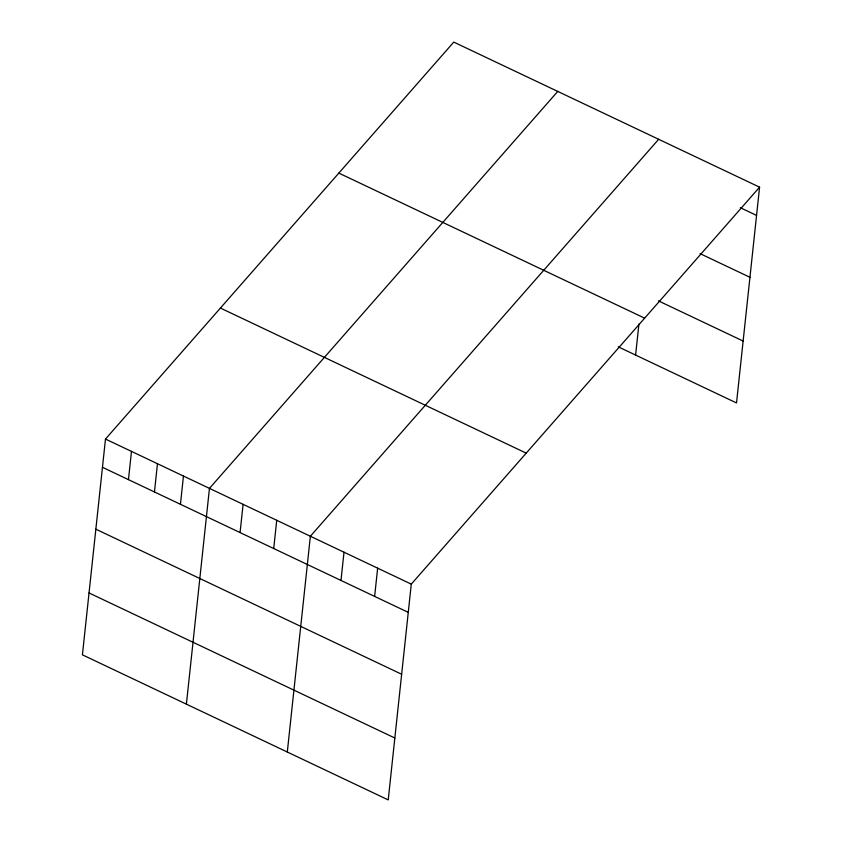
<?xml version="1.0" encoding="UTF-8"?>
<svg xmlns="http://www.w3.org/2000/svg" width="842" height="842" viewBox="0 0 842 842"><rect width="100%" height="100%" fill="white"/><g stroke="black" fill="none" stroke-linecap="round" stroke-linejoin="round"><path stroke-width="1.26" d="M105.482 439.061L82.421 654.834L388.225 799.9L411.285 584.127L759.579 187.166L453.775 42.1L105.482 439.061L411.285 584.127M128.458 479.624L131.478 451.386M154.454 491.96L157.465 463.721M180.441 504.284L183.461 476.046M186.398 704.154L209.458 488.381L557.751 91.42M240.075 532.576L243.096 504.337M273.713 548.531L276.734 520.293M287.311 752.032L310.372 536.249L658.665 139.298M340.989 580.454L344.01 552.205M374.627 596.41L377.648 568.171M635.605 355.071L638.91 324.128M759.579 187.166L736.518 402.939L618.207 346.82M740.318 207.7L756.558 215.405M700.07 253.631L749.948 277.292M658.455 300.889L743.128 341.052M338.842 173.094L644.646 318.16M220.415 308.056L526.218 453.133M102.461 467.299L408.265 612.366M95.851 529.186L401.655 674.253M89.031 592.947L394.835 738.013"/></g></svg>
